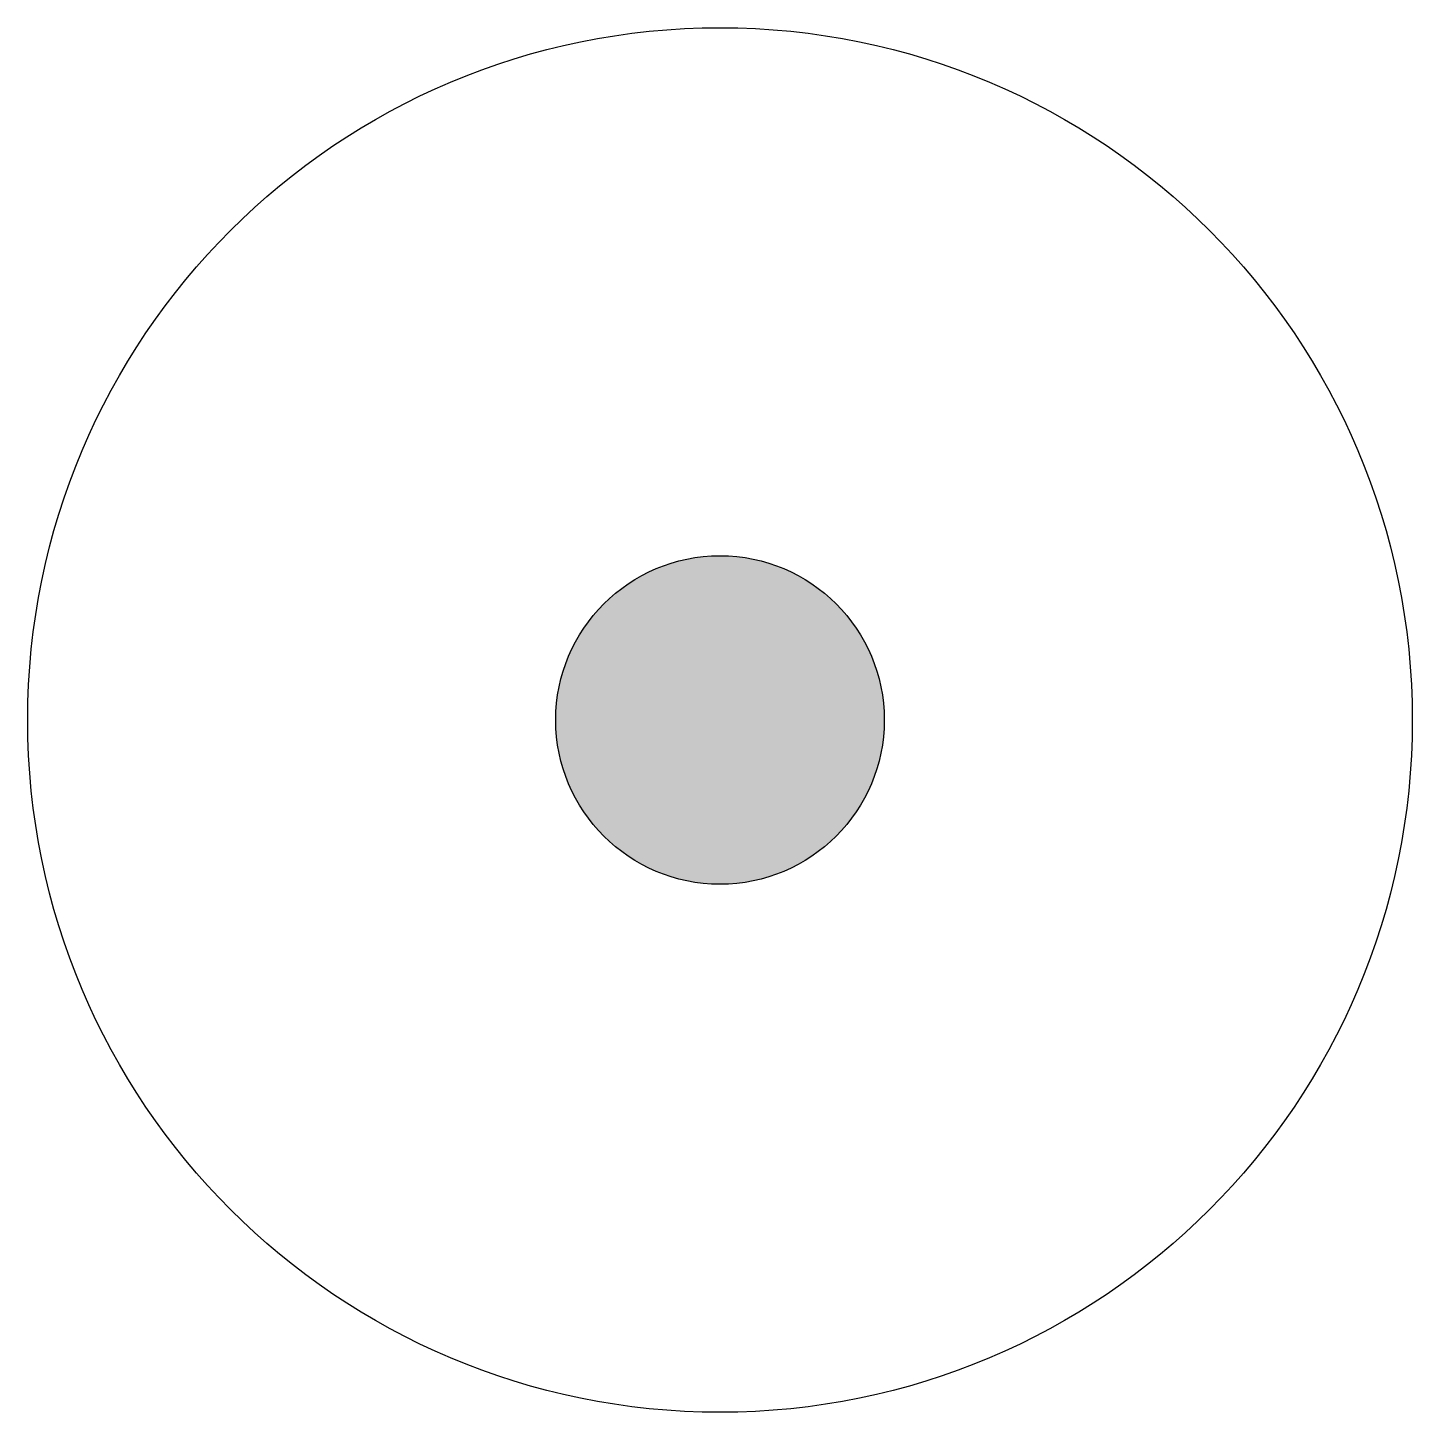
# Model space of a CAD drawing. Extents: x -1.75 to 1.75, y -1.75 to 1.75.
import ezdxf

# ---------------------------------------------------------------- set-up
doc = ezdxf.new("R2010")
doc.units = 0
doc.layers.get('0').update_dxf_attribs({"lineweight": 25})

msp = doc.modelspace()

# ---------------------------------------------------------------- hatches: boundary and pattern name
h = msp.add_hatch(color=256)
h.dxf.hatch_style = 1
edge = h.paths.add_edge_path()
edge.add_arc((0, 0), 0.4153, 0, 360)

# ---------------------------------------------------------------- linework, layer by layer
for radius in [1.75, 0.4153]:
    msp.add_circle((0, 0), radius)

doc.saveas('drawing.dxf')
